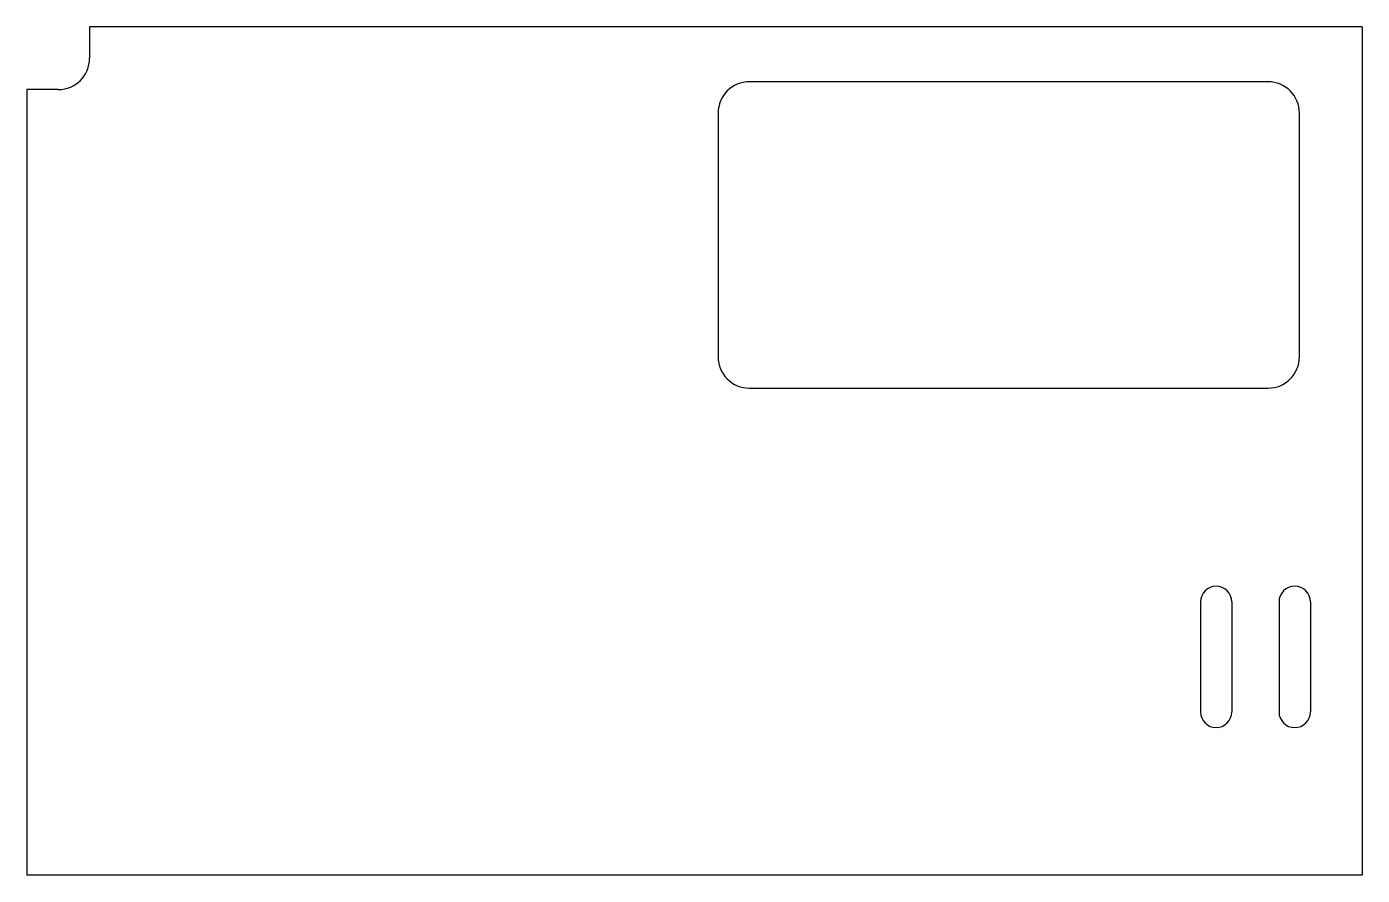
# Model space of a CAD drawing. Header units: millimetres. Extents: x 1788.1 to 1873.1, y 2422.8 to 2476.8.
import ezdxf

# ---------------------------------------------------------------- set-up
doc = ezdxf.new("R2010")
doc.units = ezdxf.units.MM

msp = doc.modelspace()

# ---------------------------------------------------------------- linework, layer by layer
at = {"color": 5}
for p, q in [((1873.139, 2476.771), (1792.139, 2476.771)), ((1792.139, 2476.771), (1792.139, 2474.771)), ((1873.139, 2476.771), (1873.139, 2422.771)), ((1788.139, 2472.771), (1788.139, 2422.771)), ((1790.139, 2472.771), (1788.139, 2472.771)), ((1873.139, 2422.771), (1788.139, 2422.771))]:
    msp.add_line(p, q, dxfattribs=at)
at = {"color": 18, "true_color": 0x000000}
for p, q in [((1867.139, 2473.271), (1834.139, 2473.271)), ((1832.139, 2471.271), (1832.139, 2455.771)), ((1869.139, 2455.771), (1869.139, 2471.271)), ((1834.139, 2453.771), (1867.139, 2453.771)), ((1862.839, 2440.171), (1862.839, 2437.671)), ((1864.839, 2440.171), (1864.839, 2437.671)), ((1867.839, 2440.171), (1867.839, 2437.671)), ((1869.839, 2440.171), (1869.839, 2437.671)), ((1862.839, 2437.671), (1862.839, 2435.671)), ((1864.839, 2437.671), (1864.839, 2435.671)), ((1867.839, 2437.671), (1867.839, 2435.671)), ((1869.839, 2437.671), (1869.839, 2435.671)), ((1862.839, 2435.671), (1862.839, 2433.171)), ((1864.839, 2435.671), (1864.839, 2433.171)), ((1867.839, 2435.671), (1867.839, 2433.171)), ((1869.839, 2435.671), (1869.839, 2433.171))]:
    msp.add_line(p, q, dxfattribs=at)
at = {"color": 5}
msp.add_arc((1790.139, 2474.771), 2, 270, 0, dxfattribs=at)
at = {"color": 18, "true_color": 0x000000}
for centre, radius, start, end in [((1834.139, 2471.271), 2, 90, 180), ((1867.139, 2471.271), 2, 0, 90), ((1834.139, 2455.771), 2, 180, 270), ((1867.139, 2455.771), 2, 270, 0), ((1863.839, 2440.171), 1, 0, 180), ((1868.839, 2440.171), 1, 0, 180), ((1863.839, 2433.171), 1, 180, 360), ((1868.839, 2433.171), 1, 180, 0)]:
    msp.add_arc(centre, radius, start, end, dxfattribs=at)

doc.saveas('drawing.dxf')
